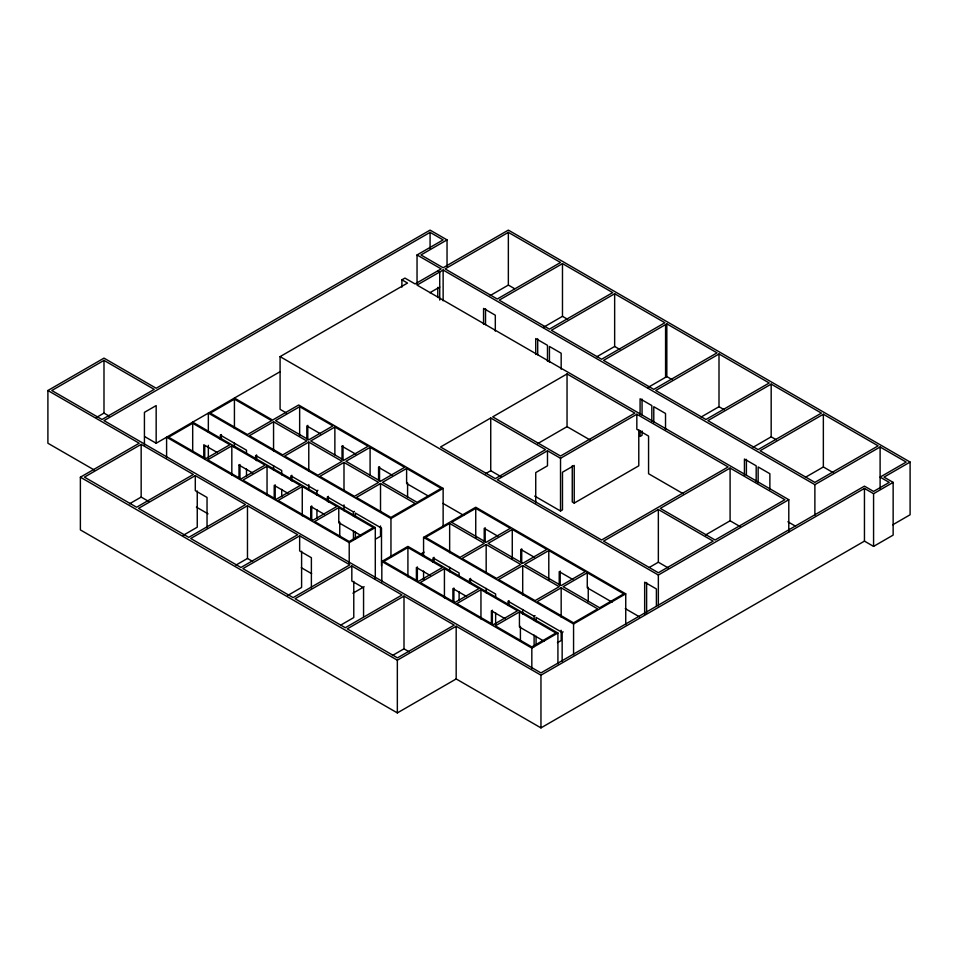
<?xml version="1.0" encoding="UTF-8"?>
<svg xmlns="http://www.w3.org/2000/svg" width="958" height="958" viewBox="0 0 958 958"><rect width="100%" height="100%" fill="white"/><g stroke="black" fill="none" stroke-linecap="round" stroke-linejoin="round"><path stroke-width="1.44" d="M94.195 469.959L47.9 443.231L47.9 390.517L103.991 358.124L156.166 388.253L430.082 230.112L447.039 239.895L447.039 266.252M103.991 360.388L51.816 390.517L102.027 419.508L154.202 389.379L103.991 360.388L103.991 413.102L96.351 417.508M417.041 284.251L417.041 254.96L443.135 239.895L430.082 232.363L103.991 420.634L540.959 672.923L864.451 486.149L873.576 491.43L889.228 482.389L880.103 477.12L906.184 462.055L880.103 446.991L814.875 484.652L443.135 270.024L417.041 285.077L788.793 499.705L788.793 531.929M447.039 239.895L420.957 254.96L443.135 267.761L508.351 230.112L910.1 462.055L910.1 514.769L892.712 524.816M401.905 287.137L401.905 279.808L404.911 278.083L415.089 283.951L441.171 268.887L417.041 254.96M286.55 413.078L280.083 409.341L280.083 356.627L407.521 283.053L401.905 279.808M910.1 462.055L884.006 477.12L893.143 482.389L893.143 535.103L873.576 546.395L864.451 541.126L540.959 727.888L456.176 678.947L397.342 712.908L80.376 529.906L80.376 477.192L139.209 443.231L47.9 390.517M141.161 444.356L84.424 477.12L136.599 507.237L193.336 474.485L141.161 444.356L141.161 497.07L129.558 503.776M508.351 232.363L445.087 268.887L497.262 299.016L560.526 262.492L508.351 232.363L508.351 285.077L490.268 295.519M144.706 436.62L156.166 443.231L280.203 371.62M192.69 423.268L168.56 437.207L205.731 458.666L229.86 444.74L192.69 423.268L192.69 451.098M234.423 399.175L210.293 413.102L247.475 434.573L271.605 420.634L234.423 399.175L234.423 428.466M429.855 292.741L439.734 287.041M220.4 439.483L220.4 435.136L221.382 434.573L221.382 438.908M231.824 445.865L207.682 459.792L240.949 479L265.079 465.073L231.824 445.865L231.824 475.156M273.557 421.76L249.427 435.698L282.694 454.906L306.823 440.967L273.557 421.76L273.557 451.05M299.65 406.707L275.521 420.634L308.775 439.842L332.905 425.903L299.65 406.707L299.65 435.986M195.3 475.611L138.551 508.375L188.774 537.366L245.511 504.603L195.3 475.611L195.3 490.676L207.036 497.453L207.036 527.858M562.478 263.618L499.214 300.141L549.437 329.133L612.701 292.609L562.478 263.618L562.478 316.332L543.114 327.516M238.997 478.102L238.997 465.073L239.967 464.498L239.967 478.988M267.043 466.199L242.901 480.126L276.167 499.334L300.297 485.407L267.043 466.199L267.043 495.49M308.775 442.093L284.646 456.032L317.912 475.24L342.042 461.301L308.775 442.093L308.775 471.384M334.869 427.04L310.739 440.967L343.994 460.175L368.123 446.236L334.869 427.04L334.869 454.858M183.218 535.306L197.252 527.199L197.252 490.987M342.042 459.277L342.042 446.236L343.012 445.674L343.012 460.163M247.475 505.728L190.726 538.492L240.949 567.483L297.687 534.732L247.475 505.728L247.475 558.454L235.86 565.148M614.653 293.747L551.389 330.271L601.612 359.262L664.876 322.738L614.653 293.747L614.653 346.461L596.75 356.795M302.261 486.532L278.119 500.459L312.691 520.422L336.821 506.483L302.261 486.532L302.261 515.823M343.994 462.427L319.864 476.365L354.436 496.316L378.566 482.389L343.994 462.427L343.994 490.256M370.087 447.374L345.958 461.301L380.518 481.263L404.647 467.324L370.087 447.374L370.087 475.192M290.837 480.15L290.837 475.803L316.93 490.855L317.912 490.292M378.566 480.365L378.566 467.324L379.536 466.762L379.536 481.239M490.736 417.999L440.524 446.991L495.31 478.629L545.521 449.625L490.736 417.999L490.736 470.713L501.082 476.689M567.04 373.943L492.699 416.874L560.526 456.032L634.879 413.102L567.04 373.943L567.04 426.657L537.558 443.686M338.773 507.62L314.643 521.547L349.215 541.51L373.345 527.571L338.773 507.62L338.773 522.673L361.142 535.594M380.518 483.515L356.388 497.453L390.96 517.404L415.089 503.477L380.518 483.515L380.518 511.344M406.611 468.462L382.47 482.389L417.041 502.339L441.171 488.412L406.611 468.462L406.611 483.515L428.968 496.424M299.65 535.857L242.901 568.621L293.124 597.612L349.862 564.849L299.65 535.857L299.65 550.922L311.386 557.7L311.386 588.104M666.828 323.864L603.564 360.388L653.787 389.379L717.051 352.855L666.828 323.864L666.828 376.578L647.488 387.75M327.361 501.226L327.361 496.891L353.454 511.943L354.436 511.38M338.773 522.673L339.755 522.11L339.755 536.6M166.596 457.708L166.596 437.207L349.215 542.635L375.296 527.571L375.296 578.824M208.341 432.142L208.341 413.102L390.96 518.541L443.135 488.412L443.135 526.481M485.586 473.695L490.736 470.713M375.5 539.138L380.518 536.24L380.518 525.99M287.568 595.553L301.602 587.446L301.602 551.233M547.485 450.763L497.262 479.754L601.612 540.001L728.14 466.953L636.83 414.239L560.526 458.295L547.485 450.763L547.485 465.816L535.738 472.593L535.738 503.01M351.826 565.986L295.076 598.738L345.299 627.73L402.037 594.978L351.826 565.986L351.826 581.039L363.561 587.817L363.561 616.784M719.003 353.993L655.739 390.517L705.962 419.508L769.226 382.984L719.003 353.993L719.003 406.707L701.1 417.041M381.823 581.961L381.823 561.46L407.916 546.395L557.915 633.01L557.915 663.75M423.568 556.394L423.568 537.366L475.743 507.237L625.742 593.84L625.742 624.592M407.916 547.533L383.775 561.46L418.347 581.422L442.476 567.483L407.916 547.533L407.916 576.812M449.649 523.427L425.52 537.366L460.091 557.317L484.221 543.39L449.649 523.427L449.649 552.718M475.743 508.375L451.613 522.302L486.173 542.264L510.303 528.325L475.743 508.375L475.743 537.654M352.939 593.206L364.124 586.739M420.227 554.359L424.047 552.155M341.024 624.939L353.777 617.563L353.777 581.362M444.428 568.621L420.299 582.548L454.87 602.51L479 588.571L444.428 568.621L444.428 597.9M486.173 544.515L462.043 558.454L496.603 578.404L520.745 564.478L486.173 544.515L486.173 572.345M512.267 529.451L488.125 543.39L522.697 563.34L546.826 549.413L512.267 529.451L512.267 558.742M404.001 596.104L347.251 628.867L397.474 657.859L454.212 625.095L404.001 596.104L404.001 648.817L392.397 655.523M771.178 384.11L707.914 420.634L758.137 449.625L821.401 413.102L771.178 384.11L771.178 436.824L753.108 447.266M534.684 496.088L560.526 511.009L562.478 509.872L562.478 472.222L574.225 465.444L574.225 503.094L572.261 501.968L572.261 465.768M574.225 503.094L638.782 465.816L638.782 429.615M480.952 589.697L456.822 603.636L493.346 624.724L517.476 610.785L480.952 589.697L480.952 618.988M522.697 565.603L498.567 579.53L535.091 600.618L559.221 586.691L522.697 565.603L522.697 594.894M548.79 550.539L524.649 564.478L561.172 585.566L585.302 571.627L548.79 550.539L548.79 579.829M80.376 477.192L397.342 660.194L456.176 626.233L540.959 675.174L864.451 488.412L873.576 493.681L893.143 482.389M658.35 509.5L603.564 541.126L658.35 572.752L713.135 541.126L658.35 509.5L658.35 562.214L668.54 568.106M730.092 468.079L660.313 508.375L715.099 540.001L784.877 499.705L730.092 468.079L730.092 520.793L705.543 534.971M823.353 414.239L760.101 450.763L814.875 482.389L878.139 445.865L823.353 414.239L823.353 466.953L805.45 477.288M519.44 611.923L495.31 625.849L531.822 646.937L555.963 633.01L519.44 611.923L519.44 626.975L544.276 641.321M561.172 587.817L537.043 601.756L573.567 622.844L597.696 608.905L561.172 587.817L561.172 617.108M587.266 572.752L563.136 586.691L599.66 607.779L623.79 593.84L587.266 572.752L587.266 587.817L612.114 602.163M508.027 605.528L508.027 601.193L534.109 616.245L535.091 615.683M649.44 567.364L658.35 562.214M381.823 561.46L531.822 648.063L557.915 633.01M423.568 537.366L573.567 623.969L625.742 593.84M280.083 356.627L658.35 575.016L788.793 499.705M536.073 621.718L536.073 617.383L562.154 632.436L563.136 631.873M557.412 642.71L561.172 640.531L561.172 630.28M508.351 285.077L514.709 288.753M562.478 316.332L567.627 319.313M614.653 346.461L619.802 349.43M666.828 376.578L671.977 379.56M719.003 406.707L724.152 409.677M771.178 436.824L776.339 439.806M823.353 466.953L833.556 472.833M437.782 270.851L439.734 271.976L439.734 300.07M787.883 521.775L795.595 526.229M567.04 426.657L590.08 439.962M683.222 493.729L648.566 473.731L648.566 436.07L636.83 429.292L636.83 414.239M730.092 520.793L740.223 526.649M443.135 488.412L298.668 405.006L272.575 420.071L234.423 398.049M442.979 503.393L463.66 515.332M625.263 608.629L639.489 616.844M320.487 433.794L306.823 425.903L306.823 438.944M342.042 446.236L355.705 454.128M378.566 467.324L392.229 475.216M497.885 536.217L484.221 528.325L484.221 541.366M534.408 557.305L520.745 549.413L520.745 562.442M572.884 579.518L559.221 571.627L559.221 584.667M220.4 435.136L246.493 450.2L246.493 453.086M192.69 422.143L375.296 527.571M217.442 452.619L203.779 444.74L203.779 457.768M238.997 465.073L252.661 472.953M287.879 493.286L274.216 485.407L274.216 498.435M324.403 514.374L310.739 506.483L310.739 519.523M430.058 575.375L416.395 567.483L416.395 580.524M466.582 596.463L452.906 588.571L452.906 601.612M505.058 618.676L491.394 610.785L491.394 623.826M103.991 413.102L109.08 416.047M196.39 507.117L208.042 513.847M301.291 567.687L311.649 573.662M141.161 497.07L148.741 501.453M247.475 558.454L252.601 561.412M404.001 648.817L409.126 651.787M880.103 446.991L880.103 488.831M873.576 493.681L873.576 546.395M864.451 488.412L864.451 541.126M814.875 484.652L814.875 515.404M769.873 489.658L769.873 473.731L758.137 466.953L758.137 482.88M756.185 481.754L756.185 465.816L744.438 459.038L744.438 474.976M746.402 459.361L746.402 475.288M665.57 324.594L665.57 377.308M665.523 429.412L665.523 413.485L653.787 406.707L653.787 422.634M658.35 575.016L658.35 605.767M656.398 606.33L656.398 588.954L644.662 582.177L644.662 614.03M651.835 421.508L651.835 405.569L640.088 398.791L640.088 414.73M646.614 582.488L646.614 612.904M642.052 399.115L642.052 415.042M642.052 430.98L642.052 435.327L640.088 436.453L640.088 430.657M588.248 587.254L588.248 601.744M573.567 623.969L573.567 654.721M562.154 632.436L562.154 661.403M561.172 369.165L561.172 353.239L549.437 346.461L549.437 362.387M560.526 458.295L560.526 511.009M560.202 571.064L560.202 585.542M547.485 361.262L547.485 345.323L535.738 338.545L535.738 354.484M540.959 675.174L540.959 727.888M537.701 338.869L537.701 354.795M536.073 636.208L536.073 644.89M534.109 616.245L534.109 620.592M534.109 635.082L534.109 646.662M531.822 648.063L531.822 668.564M522.697 609.539L522.697 613.922M521.715 548.85L521.715 563.328M520.41 626.412L520.41 640.902M508.997 600.618L508.997 604.965M495.633 596.93L495.633 594.032L469.54 578.967L469.54 583.314M495.633 612.857L495.633 624.448M495.31 331.133L495.31 315.206L483.562 308.428L483.562 324.355M492.364 610.222L492.364 624.712M486.173 588.452L486.173 592.846M485.526 308.751L485.526 324.678M485.191 527.762L485.191 542.24M470.522 578.404L470.522 582.751M459.11 575.842L459.11 572.944L433.016 557.879L433.016 562.226M459.11 591.769L459.11 600.462M456.176 626.233L456.176 678.947M453.888 588.008L453.888 602.486M449.649 567.364L449.649 571.758M443.135 270.024L443.135 300.776M437.782 287.364L437.782 297.495M433.998 557.317L433.998 561.663M430.082 232.363L430.082 248.469M423.568 571.04L423.568 579.829M417.365 566.92L417.365 581.41M407.581 482.952L407.581 497.441M397.342 660.194L397.342 712.908M390.96 518.541L390.96 556.61M381.5 565.795L381.5 528.133L355.406 513.081L355.406 517.416M355.406 531.906L355.406 539.15M353.454 511.943L353.454 516.29M353.454 530.78L353.454 539.462M349.215 542.635L349.215 563.136M343.994 504.902L343.994 510.758M328.343 496.316L328.343 502.112M316.93 490.855L316.93 495.202M316.93 509.692L316.93 518.374M311.709 505.92L311.709 520.41M308.775 484.568L308.775 490.424M307.793 425.34L307.793 439.83M291.819 475.24L291.819 481.024M281.712 474.869L281.712 470.522L255.618 455.469L255.618 459.816M281.712 489.358L281.712 496.591M275.185 484.832L275.185 499.322M273.557 465.696L273.557 470.091M256.6 454.906L256.6 460.69M246.493 469.025L246.493 476.258M234.423 443.099L234.423 447.494M208.341 445.326L208.341 458.499M204.749 445.614L204.749 458.654M156.166 443.231L156.166 405.569L144.43 412.347L144.43 445.662"/></g></svg>
